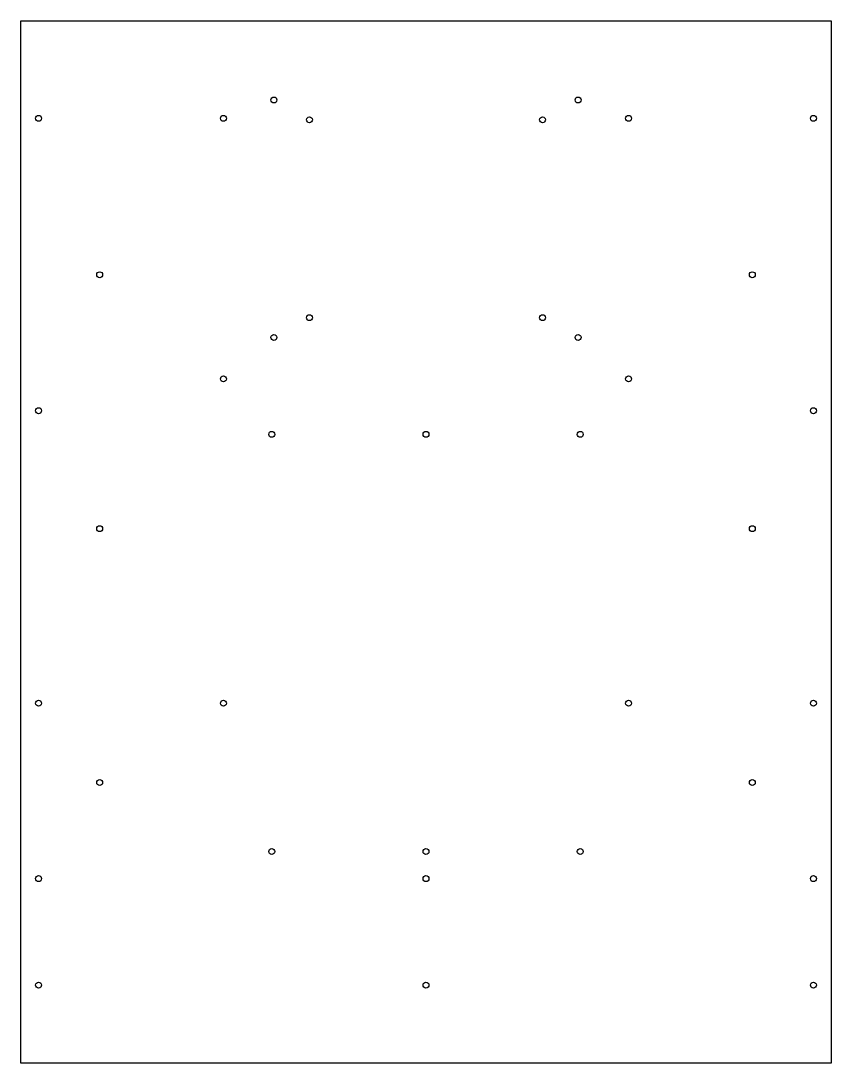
# Model space of a CAD drawing. Header units: inches. Extents: x -8.6 to 8.6, y -21.8 to 0.2.
import ezdxf

# ---------------------------------------------------------------- set-up
doc = ezdxf.new("R2010")
doc.units = ezdxf.units.IN
doc.layers.get('0').update_dxf_attribs({"linetype": 'CONTINUOUS'})

msp = doc.modelspace()

# ---------------------------------------------------------------- linework, layer by layer
msp.add_lwpolyline([(-8.555, 0.161), (8.555, 0.161), (8.555, -21.839), (-8.555, -21.839)], close=True)
for centre in [(-3.211, -1.509), (3.211, -1.509), (-8.18, -1.896), (-4.278, -1.896), (-2.461, -1.927), (2.461, -1.927), (4.278, -1.896), (8.18, -1.896), (-6.89, -5.198), (6.89, -5.198), (-2.461, -6.104), (2.461, -6.104), (-3.211, -6.521), (3.211, -6.521), (-4.278, -7.396), (4.278, -7.396), (-8.18, -8.068), (8.18, -8.068), (-3.257, -8.567), (0, -8.567), (3.257, -8.567), (-6.89, -10.557), (6.89, -10.557), (-8.18, -14.241), (-4.278, -14.241), (4.278, -14.241), (8.18, -14.241), (-6.89, -15.916), (6.89, -15.916), (-3.257, -17.372), (0, -17.372), (3.257, -17.372), (-8.18, -17.944), (0, -17.944), (8.18, -17.944), (-8.18, -20.192), (0, -20.192), (8.18, -20.192)]:
    msp.add_circle(centre, 0.0625)

doc.saveas('drawing.dxf')
